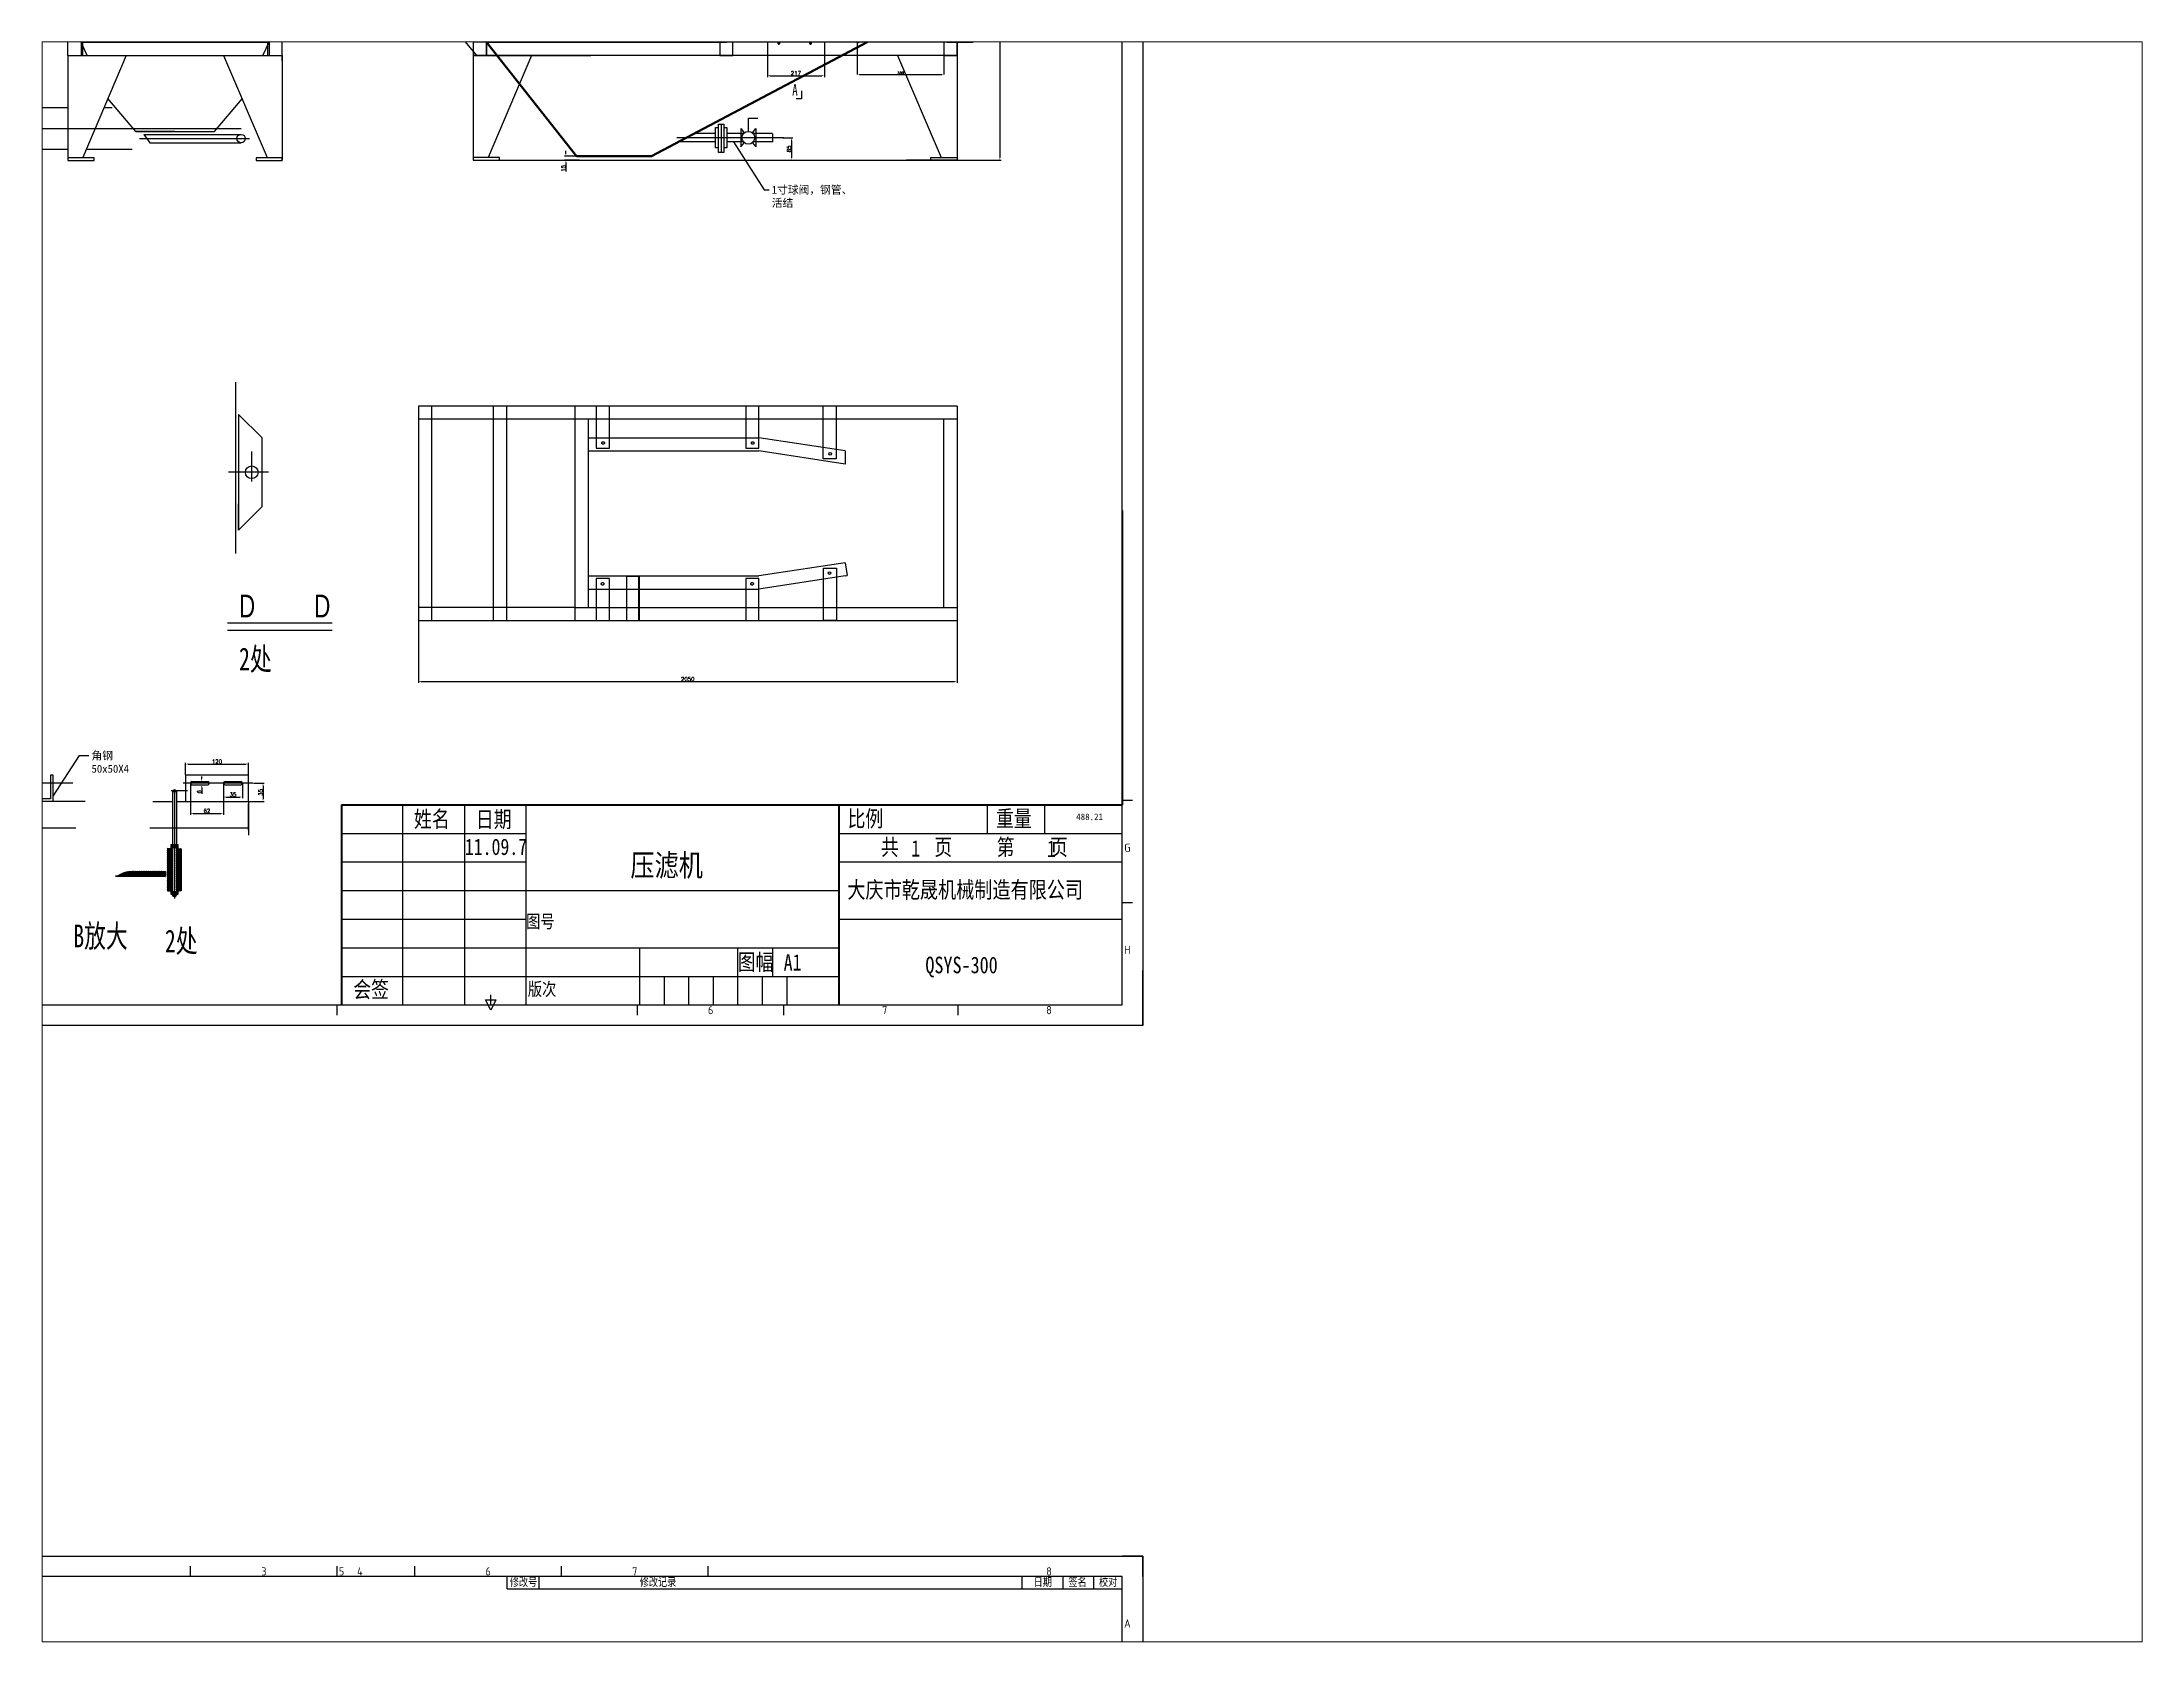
# Paper-space layout '布局1' of a CAD drawing. Header units: inches. Extents: x 1.05 to 9.45, y 0.8 to 7.2.
# The model-space entities are those that its viewports show. They can reach past a viewport. Long polylines and large blocks are cut down to what shows.
import ezdxf
from ezdxf.enums import TextEntityAlignment as Align

# ---------------------------------------------------------------- set-up
doc = ezdxf.new("R2010")
doc.units = ezdxf.units.IN
doc.header["$MEASUREMENT"] = 0
doc.linetypes.add('CENTERX2', pattern=[101.6, 63.5, -12.7, 12.7, -12.7])
doc.linetypes.add('HIDDEN2', pattern=[0.1875, 0.125, -0.0625])
doc.layers.get('0').update_dxf_attribs({"lineweight": 25})
doc.layers.get('Defpoints').update_dxf_attribs({"color": 5})
doc.layers.add('BODY', color=4, linetype='Continuous', lineweight=50)
doc.layers.add('图层2', color=3, linetype='Continuous', lineweight=40)
for name, color, linetype in [('FRAME035', 2, 'Continuous'), ('ZHU', 7, 'Continuous'), ('中心线', 1, 'CENTERX2'), ('细线', 30, 'Continuous'), ('虚线', 3, 'HIDDEN2')]:
    doc.layers.add(name, color=color, linetype=linetype)
doc.styles.add('ISOCP', font='isocp.shx')
doc.styles.get("Standard").update_dxf_attribs({"font": 'txt.shx', "bigfont": 'whgtxt.shx'})
doc.styles.add('STYLE1', font='SIMFANG.TTF', dxfattribs={"width": 0.8, "height": 4})
doc.styles.add('宋体', font='txt.shx', dxfattribs={"width": 0.7, "bigfont": 'whgtxt.shx'})
doc.dimstyles.get("Standard").update_dxf_attribs({"dimtxt": 15, "dimasz": 10, "dimexe": 5, "dimexo": 2, "dimgap": 2, "dimtad": 1, "dimdec": 0, "dimzin": 0, "dimdsep": 46, "dimtxsty": 'Standard', "dimcen": 0.09, "dimclrd": 4, "dimclre": 4, "dimclrt": 4, "dimadec": 1, "dimazin": 0, "dimtfac": 1, "dimtdec": 0, "dimtofl": 0, "dimtmove": 0, "dimatfit": 3, "dimfxl": 0, "dimtolj": 1, "dimtzin": 0, "dimarcsym": 0})
doc.dimstyles.new('副本 Standard', dxfattribs={"dimtxt": 10, "dimasz": 8, "dimexe": 0.5, "dimexo": 0.2, "dimgap": 0.5, "dimtad": 1, "dimdec": 0, "dimzin": 0, "dimdsep": 46, "dimtxsty": 'Standard', "dimcen": 0.09, "dimclrd": 4, "dimclre": 4, "dimclrt": 4, "dimadec": 0, "dimazin": 0, "dimtfac": 1, "dimtdec": 0, "dimtofl": 0, "dimtmove": 0, "dimatfit": 3, "dimfxl": 0, "dimtolj": 1, "dimtzin": 0, "dimarcsym": 0})

# ---------------------------------------------------------------- blocks, each defined once
blk = doc.blocks.new('*D67')
at = {"color": 4, "lineweight": -2, "ltscale": 0.5}
for p, q in [((-80344.3, 2541.4), (-80344.3, 2277.6)), ((-78294.3, 2541.4), (-78294.3, 2277.6)), ((-80334.3, 2282.6), (-78304.3, 2282.6))]:
    blk.add_line(p, q, dxfattribs=at)
at = {"color": 4, "ltscale": 0.5}
for points in [[(-80334.3, 2284.3), (-80334.3, 2281), (-80344.3, 2282.6)], [(-78304.3, 2284.3), (-78304.3, 2281), (-78294.3, 2282.6)]]:
    blk.add_solid(points, dxfattribs=at)
at = {"layer": 'Defpoints', "color": 0, "ltscale": 0.5}
for p in [(-80344.3, 2543.4), (-78294.3, 2543.4), (-78294.3, 2282.6)]:
    blk.add_point(p, dxfattribs=at)
at = {"color": 4, "ltscale": 0.5, "insert": (-79319.3, 2292.1), "char_height": 15, "attachment_point": 5}
blk.add_mtext('\\A1;2050', dxfattribs=at)
blk = doc.blocks.new('*D68')
at = {"color": 4, "lineweight": -2, "ltscale": 0.5}
for p, q in [((-79730.7, 4282.4), (-79788, 4282.4)), ((-79730.7, 4267.5), (-79788, 4267.5)), ((-79783, 4292.4), (-79783, 4302.4)), ((-79783, 4257.5), (-79783, 4223.5))]:
    blk.add_line(p, q, dxfattribs=at)
at = {"color": 4, "ltscale": 0.5}
for points in [[(-79784.7, 4292.4), (-79781.4, 4292.4), (-79783, 4282.4)], [(-79784.7, 4257.5), (-79781.4, 4257.5), (-79783, 4267.5)]]:
    blk.add_solid(points, dxfattribs=at)
at = {"layer": 'Defpoints', "color": 0, "ltscale": 0.5}
for p in [(-79783, 4267.5), (-79728.7, 4282.4), (-79728.7, 4267.5)]:
    blk.add_point(p, dxfattribs=at)
at = {"color": 4, "ltscale": 0.5, "insert": (-79792.5, 4235.5), "char_height": 15, "attachment_point": 5, "rotation": 90}
blk.add_mtext('\\A1;15', dxfattribs=at)
blk = doc.blocks.new('*D69')
at = {"color": 4, "lineweight": -2, "ltscale": 0.5}
for p, q in [((-78957.5, 4352.2), (-78919.4, 4352.2)), ((-78924.4, 4342.2), (-78924.4, 4277.5)), ((-78957.5, 4267.5), (-78919.4, 4267.5))]:
    blk.add_line(p, q, dxfattribs=at)
at = {"color": 4, "ltscale": 0.5}
for points in [[(-78926, 4342.2), (-78922.7, 4342.2), (-78924.4, 4352.2)], [(-78926, 4277.5), (-78922.7, 4277.5), (-78924.4, 4267.5)]]:
    blk.add_solid(points, dxfattribs=at)
at = {"layer": 'Defpoints', "color": 0, "ltscale": 0.5}
for p in [(-78959.5, 4352.2), (-78959.5, 4267.5), (-78924.4, 4267.5)]:
    blk.add_point(p, dxfattribs=at)
at = {"color": 4, "ltscale": 0.5, "insert": (-78933.9, 4309.8), "char_height": 15, "attachment_point": 5, "rotation": 90}
blk.add_mtext('\\A1;85', dxfattribs=at)
blk = doc.blocks.new('*D60')
at = {"color": 4, "lineweight": -2, "ltscale": 0.5}
for p, q in [((-78366, 5667.5), (-78126.4, 5667.5)), ((-78131.4, 5657.5), (-78131.4, 4277.5)), ((-78428.7, 4267.5), (-78126.4, 4267.5))]:
    blk.add_line(p, q, dxfattribs=at)
at = {"color": 4, "ltscale": 0.5}
for points in [[(-78133.1, 5657.5), (-78129.7, 5657.5), (-78131.4, 5667.5)], [(-78133.1, 4277.5), (-78129.7, 4277.5), (-78131.4, 4267.5)]]:
    blk.add_solid(points, dxfattribs=at)
at = {"layer": 'Defpoints', "color": 0, "ltscale": 0.5}
for p in [(-78368, 5667.5), (-78430.7, 4267.5), (-78131.4, 4267.5)]:
    blk.add_point(p, dxfattribs=at)
at = {"color": 4, "ltscale": 0.5, "insert": (-78140.9, 4967.5), "char_height": 15, "attachment_point": 5, "rotation": 90}
blk.add_mtext('\\A1;1400', dxfattribs=at)
blk = doc.blocks.new('*D84')
at = {"layer": 'BODY', "color": 4, "lineweight": -2, "ltscale": 0.5}
for p, q in [((-81015.8, -1749.7), (-81015.8, -1403)), ((-81005.8, -1408), (-79690.8, -1408)), ((-79680.8, -1902.9), (-79680.8, -1403))]:
    blk.add_line(p, q, dxfattribs=at)
at = {"layer": 'BODY', "color": 4, "ltscale": 0.5}
for points in [[(-81005.8, -1406.3), (-81005.8, -1409.7), (-81015.8, -1408)], [(-79690.8, -1406.3), (-79690.8, -1409.7), (-79680.8, -1408)]]:
    blk.add_solid(points, dxfattribs=at)
at = {"layer": 'Defpoints', "color": 0, "ltscale": 0.5}
for p in [(-79680.8, -1408), (-81015.8, -1751.7), (-79680.8, -1904.9)]:
    blk.add_point(p, dxfattribs=at)
at = {"layer": 'BODY', "color": 4, "ltscale": 0.5, "insert": (-80348.3, -1398.5), "char_height": 15, "attachment_point": 5}
blk.add_mtext('\\A1;1335', dxfattribs=at)
blk = doc.blocks.new('*D92')
at = {"color": 4, "lineweight": -2, "ltscale": 0.5}
for p, q in [((-79256.9, 4809.6), (-79256.9, 4730)), ((-78977.3, 4809.6), (-78977.3, 4730)), ((-79246.9, 4735), (-78987.3, 4735))]:
    blk.add_line(p, q, dxfattribs=at)
at = {"color": 4, "ltscale": 0.5}
for points in [[(-79246.9, 4736.6), (-79246.9, 4733.3), (-79256.9, 4735)], [(-78987.3, 4736.6), (-78987.3, 4733.3), (-78977.3, 4735)]]:
    blk.add_solid(points, dxfattribs=at)
at = {"layer": 'Defpoints', "color": 0, "ltscale": 0.5}
for p in [(-79256.9, 4811.6), (-78977.3, 4811.6), (-78977.3, 4735)]:
    blk.add_point(p, dxfattribs=at)
at = {"color": 4, "ltscale": 0.5, "insert": (-79117.1, 4744.5), "char_height": 15, "attachment_point": 5}
blk.add_mtext('\\A1;280', dxfattribs=at)
blk = doc.blocks.new('*D151')
at = {"color": 4, "lineweight": -2, "ltscale": 0.5}
for p, q in [((-79016.3, 4759.5), (-79016.3, 4583.2)), ((-78799.3, 4759.5), (-78799.3, 4583.2)), ((-79006.3, 4588.2), (-78809.3, 4588.2))]:
    blk.add_line(p, q, dxfattribs=at)
at = {"color": 4, "ltscale": 0.5}
for points in [[(-79006.3, 4589.9), (-79006.3, 4586.5), (-79016.3, 4588.2)], [(-78809.3, 4589.9), (-78809.3, 4586.5), (-78799.3, 4588.2)]]:
    blk.add_solid(points, dxfattribs=at)
at = {"layer": 'Defpoints', "color": 0, "ltscale": 0.5}
for p in [(-79016.3, 4761.5), (-78799.3, 4761.5), (-78799.3, 4588.2)]:
    blk.add_point(p, dxfattribs=at)
at = {"color": 4, "ltscale": 0.5, "insert": (-78907.8, 4597.7), "char_height": 15, "attachment_point": 5}
blk.add_mtext('\\A1;217', dxfattribs=at)
blk = doc.blocks.new('*D188')
at = {"color": 4, "lineweight": -2, "ltscale": 0.5}
for p, q in [((-81168.8, 1912), (-81168.8, 1922)), ((-81173.9, 1902), (-81163.8, 1902)), ((-81173.9, 1890), (-81163.8, 1890)), ((-81168.8, 1880), (-81168.8, 1856))]:
    blk.add_line(p, q, dxfattribs=at)
at = {"color": 4, "ltscale": 0.5}
for points in [[(-81170.5, 1912), (-81167.1, 1912), (-81168.8, 1902)], [(-81170.5, 1880), (-81167.1, 1880), (-81168.8, 1890)]]:
    blk.add_solid(points, dxfattribs=at)
at = {"layer": 'Defpoints', "color": 0, "ltscale": 0.5}
for p in [(-81175.9, 1902), (-81175.9, 1890), (-81168.8, 1890)]:
    blk.add_point(p, dxfattribs=at)
at = {"color": 4, "ltscale": 0.5, "insert": (-81178.3, 1863), "char_height": 15, "attachment_point": 5, "rotation": 90}
blk.add_mtext('\\A1;6', dxfattribs=at)
blk = doc.blocks.new('*D189')
at = {"color": 4, "lineweight": -2, "ltscale": 0.5}
for p, q in [((-81085.9, 1894), (-81085.9, 1838.4)), ((-81075.9, 1843.4), (-81023.9, 1843.4)), ((-81013.9, 1894), (-81013.9, 1838.4))]:
    blk.add_line(p, q, dxfattribs=at)
at = {"color": 4, "ltscale": 0.5}
for points in [[(-81075.9, 1845.1), (-81075.9, 1841.8), (-81085.9, 1843.4)], [(-81023.9, 1845.1), (-81023.9, 1841.8), (-81013.9, 1843.4)]]:
    blk.add_solid(points, dxfattribs=at)
at = {"layer": 'Defpoints', "color": 0, "ltscale": 0.5}
for p in [(-81085.9, 1896), (-81013.9, 1896), (-81013.9, 1843.4)]:
    blk.add_point(p, dxfattribs=at)
at = {"color": 4, "ltscale": 0.5, "insert": (-81049.9, 1852.9), "char_height": 15, "attachment_point": 5}
blk.add_mtext('\\A1;35', dxfattribs=at)
blk = doc.blocks.new('*D190')
at = {"color": 4, "lineweight": -2, "ltscale": 0.5}
for p, q in [((-81211.9, 1894), (-81211.9, 1776.1)), ((-81085.9, 1892), (-81085.9, 1776.1)), ((-81201.9, 1781.1), (-81095.9, 1781.1))]:
    blk.add_line(p, q, dxfattribs=at)
at = {"color": 4, "ltscale": 0.5}
for points in [[(-81201.9, 1782.8), (-81201.9, 1779.5), (-81211.9, 1781.1)], [(-81095.9, 1782.8), (-81095.9, 1779.5), (-81085.9, 1781.1)]]:
    blk.add_solid(points, dxfattribs=at)
at = {"layer": 'Defpoints', "color": 0, "ltscale": 0.5}
for p in [(-81211.9, 1896), (-81085.9, 1894), (-81085.9, 1781.1)]:
    blk.add_point(p, dxfattribs=at)
at = {"color": 4, "ltscale": 0.5, "insert": (-81148.9, 1790.6), "char_height": 15, "attachment_point": 5}
blk.add_mtext('\\A1;62', dxfattribs=at)
blk = doc.blocks.new('*D191')
at = {"color": 4, "lineweight": -2, "ltscale": 0.5}
for p, q in [((-81230.6, 1928.4), (-81230.6, 1973.7)), ((-81220.6, 1968.7), (-81000.9, 1968.7)), ((-80990.9, 1928.4), (-80990.9, 1973.7))]:
    blk.add_line(p, q, dxfattribs=at)
at = {"color": 4, "ltscale": 0.5}
for points in [[(-81220.6, 1970.3), (-81220.6, 1967), (-81230.6, 1968.7)], [(-81000.9, 1970.3), (-81000.9, 1967), (-80990.9, 1968.7)]]:
    blk.add_solid(points, dxfattribs=at)
at = {"layer": 'Defpoints', "color": 0, "ltscale": 0.5}
for p in [(-81230.6, 1926.4), (-80990.9, 1968.7), (-80990.9, 1926.4)]:
    blk.add_point(p, dxfattribs=at)
at = {"color": 4, "ltscale": 0.5, "insert": (-81110.8, 1978.2), "char_height": 15, "attachment_point": 5}
blk.add_mtext('\\A1;120', dxfattribs=at)
blk = doc.blocks.new('*D192')
at = {"color": 4, "lineweight": -2, "ltscale": 0.5}
for p, q in [((-80971.8, 1896), (-80930.6, 1896)), ((-80935.6, 1886), (-80935.6, 1836.4)), ((-80988.9, 1826.4), (-80930.6, 1826.4))]:
    blk.add_line(p, q, dxfattribs=at)
at = {"color": 4, "ltscale": 0.5}
for points in [[(-80937.3, 1886), (-80934, 1886), (-80935.6, 1896)], [(-80937.3, 1836.4), (-80934, 1836.4), (-80935.6, 1826.4)]]:
    blk.add_solid(points, dxfattribs=at)
at = {"layer": 'Defpoints', "color": 0, "ltscale": 0.5}
for p in [(-80973.8, 1896), (-80990.9, 1826.4), (-80935.6, 1826.4)]:
    blk.add_point(p, dxfattribs=at)
at = {"color": 4, "ltscale": 0.5, "insert": (-80945.1, 1861.2), "char_height": 15, "attachment_point": 5, "rotation": 90}
blk.add_mtext('\\A1;35', dxfattribs=at)
blk = doc.blocks.new('*D206')
at = {"color": 4, "lineweight": -2, "ltscale": 0.5}
for p, q in [((-78673.9, 4715.3), (-78673.9, 4592.7)), ((-78344.3, 4715.3), (-78344.3, 4592.7)), ((-78665.9, 4593.2), (-78352.3, 4593.2))]:
    blk.add_line(p, q, dxfattribs=at)
at = {"color": 4, "ltscale": 0.5}
for points in [[(-78665.9, 4594.5), (-78665.9, 4591.8), (-78673.9, 4593.2)], [(-78352.3, 4594.5), (-78352.3, 4591.8), (-78344.3, 4593.2)]]:
    blk.add_solid(points, dxfattribs=at)
at = {"layer": 'Defpoints', "color": 0, "ltscale": 0.5}
for p in [(-78673.9, 4715.5), (-78344.3, 4715.5), (-78344.3, 4593.2)]:
    blk.add_point(p, dxfattribs=at)
at = {"color": 4, "ltscale": 0.5, "insert": (-78509.1, 4598.7), "char_height": 10, "attachment_point": 5}
blk.add_mtext('\\A1;330', dxfattribs=at)
blk = doc.blocks.new('*D207')
at = {"color": 4, "lineweight": -2, "ltscale": 0.5}
for p, q in [((-78344.1, 4900.5), (-78233.2, 4900.5)), ((-78233.7, 4892.5), (-78233.7, 4723.5)), ((-78331.6, 4715.5), (-78233.2, 4715.5))]:
    blk.add_line(p, q, dxfattribs=at)
at = {"color": 4, "ltscale": 0.5}
for points in [[(-78235, 4892.5), (-78232.3, 4892.5), (-78233.7, 4900.5)], [(-78235, 4723.5), (-78232.3, 4723.5), (-78233.7, 4715.5)]]:
    blk.add_solid(points, dxfattribs=at)
at = {"layer": 'Defpoints', "color": 0, "ltscale": 0.5}
for p in [(-78344.3, 4900.5), (-78331.8, 4715.5), (-78233.7, 4715.5)]:
    blk.add_point(p, dxfattribs=at)
at = {"color": 4, "ltscale": 0.5, "insert": (-78239.2, 4808), "char_height": 10, "attachment_point": 5, "rotation": 90}
blk.add_mtext('\\A1;185', dxfattribs=at)

msp = doc.modelspace()

# ---------------------------------------------------------------- hatches: boundary and pattern name
at = {"layer": 'BODY', "ltscale": 0.5}
h = msp.add_hatch(dxfattribs=at)
h.set_pattern_fill('ANSI37', color=256, scale=40, style=0)
h.set_pattern_definition([(45, (103686.1073, -12527.388), (-3.5355339, 3.5355339), []), (135, (103686.1073, -12527.388), (-3.5355339, -3.5355339), [])])
h.paths.add_polyline_path([(-81298.6, 1486.3), (-81280.6, 1486.3), (-81280.6, 1646.3), (-81298.6, 1646.3)])
h.paths.add_polyline_path([(-81246.6, 1646.3), (-81264.6, 1646.3), (-81264.6, 1486.3), (-81246.6, 1486.3)])
h = msp.add_hatch(dxfattribs=at)
h.set_pattern_fill('ANSI37', color=256, scale=40, style=0)
h.set_pattern_definition([(45, (80733.3493, -9417.7486), (-3.5355339, 3.5355339), []), (135, (80733.3493, -9417.7486), (-3.5355339, -3.5355339), [])])
edge = h.paths.add_edge_path()
edge.add_line((-81306.9, 1542.3), (-81306.9, 1559.6))
edge.add_line((-81306.9, 1559.6), (-81431, 1559.6))
edge.add_spline(control_points=[(-81431, 1559.6), (-81442.1, 1558.9), (-81459.1, 1557.8), (-81478, 1548), (-81487.4, 1542.7), (-81492, 1542.3)], knot_values=[0, 0, 0, 0, 16.414144, 25.019025, 32.009278, 32.009278, 32.009278, 32.009278], degree=3, periodic=0)
edge.add_line((-81492, 1542.3), (-81306.9, 1542.3))

# ---------------------------------------------------------------- linework, layer by layer
at = {"color": 2, "linetype": 'Continuous'}
for p, q in [((-77665.4, 1051.9), (-77665.4, 6522.5)), ((-80636.5, 1813.9), (-77665.4, 1813.9)), ((-79934.3, 1051.9), (-79934.3, 1813.9)), ((-79934.3, 1487.3), (-78743.7, 1487.3)), ((-78743.7, 1378.5), (-77665.4, 1378.5)), ((-79934.3, 1269.6), (-78743.7, 1269.6)), ((-77587.7, 974.1), (-77587.7, 1183.7)), ((-84732.3, 1051.9), (-77665.4, 1051.9)), ((-77665.4, -1122.9), (-82329.3, -1122.9)), ((-80005.9, -1169.6), (-80005.9, -1122.9)), ((-80005.9, -1169.6), (-77665.4, -1169.6)), ((-79884.6, -1169.6), (-79884.6, -1122.9)), ((-78046.5, -1169.6), (-78046.5, -1122.9)), ((-77890.9, -1169.6), (-77890.9, -1122.9)), ((-77774.3, -1169.6), (-77774.3, -1122.9)), ((-77665.4, -5385.1), (-77665.4, -1122.9))]:
    msp.add_line(p, q, dxfattribs=at)
at = {"ltscale": 0.03}
for p, q in [((-78344.3, 5617.5), (-78344.3, 4715.5)), ((-78294.3, 5667.5), (-78294.3, 4665.5)), ((-80394.3, 4984.8), (-80123.5, 4665.5)), ((-78344.3, 4715.5), (-80117, 4715.5)), ((-81678.1, 4665.5), (-81678.1, 4265.5)), ((-81456.2, 4665.5), (-81621.9, 4277.5)), ((-81086.1, 4665.5), (-80920.4, 4277.5)), ((-80862.1, 4665.5), (-80862.1, 4265.5)), ((-78294.3, 4665.5), (-80135.5, 4665.5)), ((-80135.5, 4665.5), (-80135.5, 4267.5)), ((-80135.5, 4665.5), (-79688.3, 4665.5)), ((-79913.5, 4665.5), (-80079.2, 4277.5)), ((-78294.3, 4665.5), (-78658.3, 4665.5)), ((-78521, 4665.5), (-78355.2, 4277.5)), ((-78294.3, 4665.5), (-78294.3, 4267.5)), ((-81678.1, 4265.5), (-81578.1, 4265.5)), ((-80962.1, 4265.5), (-80862.1, 4265.5)), ((-80135.5, 4267.5), (-78279, 4267.5)), ((-80135.5, 4267.5), (-80035.5, 4267.5)), ((-78294.3, 4267.5), (-78486.3, 4267.5))]:
    msp.add_line(p, q, dxfattribs=at)
at = {"ltscale": 0.5}
for p, q in [((-78673.9, 4715.5), (-78344.3, 4900.5)), ((-78673.9, 4712.5), (-78344.3, 4897.5)), ((-78886, 4500.7), (-78906, 4500.7)), ((-78886, 4531.4), (-78886, 4500.7)), ((-79192, 4404), (-79192, 4296.4)), ((-79088.4, 4376.7), (-79088.4, 4426.6)), ((-79088.4, 4426.6), (-79052.1, 4426.6)), ((-81389.6, 4365.2), (-81366.8, 4333.2)), ((-79117.1, 4387), (-79117.1, 4317.3)), ((-79117.1, 4387), (-79103.9, 4371.1)), ((-79117.1, 4317.3), (-79103.9, 4333.3)), ((-79072.8, 4371.1), (-79059.6, 4387)), ((-79072.8, 4333.3), (-79059.6, 4317.3)), ((-79059.6, 4387), (-79059.6, 4317.3)), ((-78996.9, 4367.2), (-78996.9, 4335.2)), ((-81578.1, 4275.5), (-81678.1, 4275.5)), ((-81578.1, 4265.5), (-81578.1, 4275.5)), ((-80862.1, 4275.5), (-80962.1, 4275.5)), ((-80962.1, 4275.5), (-80962.1, 4265.5)), ((-80862.1, 4265.5), (-80862.1, 4275.5)), ((-80035.5, 4277.5), (-80135.5, 4277.5)), ((-80035.5, 4267.5), (-80035.5, 4277.5)), ((-78394.3, 4267.5), (-78394.3, 4277.5)), ((-78394.3, 4277.5), (-78294.3, 4277.5)), ((-81038.6, 2770.2), (-81038.6, 3421.9)), ((-81028.6, 3299.7), (-81028.6, 2858.8)), ((-81028.6, 3299.7), (-80938.6, 3209.7)), ((-80938.6, 2948.8), (-80938.6, 3209.7)), ((-81028.6, 2858.8), (-81028.6, 2958.8)), ((-80938.6, 2948.8), (-81028.6, 2858.8)), ((-81071.3, 2506), (-80672.8, 2506)), ((-81071.3, 2477.9), (-80672.8, 2477.9)), ((-81734, 1926.4), (-81744, 1926.4)), ((-81744, 1926.4), (-81744, 1836.4)), ((-81734, 1826.4), (-81734, 1926.4)), ((-80990.9, 1926.4), (-81230.6, 1926.4)), ((-81230.6, 1926.4), (-81230.6, 1826.4)), ((-80990.9, 1826.4), (-80990.9, 1926.4)), ((-81222.6, 1866.4), (-81285.3, 1866.4)), ((-81280.6, 1866.4), (-81280.6, 1469.4)), ((-81264.6, 1866.4), (-81264.6, 1469.4)), ((-81205.9, 1902), (-81145.9, 1902)), ((-81205.9, 1890), (-81145.9, 1890)), ((-81079.9, 1902), (-81019.9, 1902)), ((-81079.9, 1890), (-81019.9, 1890)), ((-81613, 1826.4), (-81887.2, 1826.4)), ((-81744, 1836.4), (-81834, 1836.4)), ((-81355.1, 1826.4), (-81280.6, 1826.4)), ((-81264.6, 1826.4), (-81026.6, 1826.4)), ((-81047.2, 1826.4), (-80990.9, 1826.4)), ((-80990.9, 1826.4), (-80990.9, 1697.8)), ((-81887.2, 1726.4), (-81647.7, 1726.4)), ((-81365.9, 1726.4), (-80990.9, 1726.4)), ((-81280.6, 1646.3), (-81298.6, 1646.3)), ((-81298.6, 1646.3), (-81298.6, 1486.3)), ((-81264.6, 1646.3), (-81246.6, 1646.3)), ((-81246.6, 1646.3), (-81246.6, 1486.3)), ((-81431, 1559.6), (-81306.9, 1559.6)), ((-81306.9, 1559.6), (-81306.9, 1542.3)), ((-81298.6, 1486.3), (-81280.6, 1486.3)), ((-81277.6, 1466.4), (-81280.6, 1469.4)), ((-81280.6, 1469.4), (-81264.6, 1469.4)), ((-81277.6, 1466.4), (-81267.6, 1466.4)), ((-81267.6, 1466.4), (-81264.6, 1469.4)), ((-81246.6, 1486.3), (-81264.6, 1486.3))]:
    msp.add_line(p, q, dxfattribs=at)
at = {"ltscale": 10}
for p, q in [((-81782, 4307.9), (-81782, 4467.9)), ((-81782, 4467.9), (-81678.1, 4467.9)), ((-81540.6, 4467.9), (-81509.7, 4467.9)), ((-81389.6, 4365.2), (-81019.2, 4365.2)), ((-81366.8, 4333.2), (-81019.2, 4333.2)), ((-79213.8, 4336.2), (-79355.6, 4336.2)), ((-79213.8, 4368.2), (-79294.9, 4368.2)), ((-79106.9, 4368.2), (-79170.1, 4368.2)), ((-79106.9, 4336.2), (-79170.1, 4336.2)), ((-78996.9, 4368.2), (-79069.8, 4368.2)), ((-78996.9, 4336.2), (-79069.8, 4336.2)), ((-81678.1, 4307.9), (-81782, 4307.9)), ((-81433.3, 4307.9), (-81608.9, 4307.9))]:
    msp.add_line(p, q, dxfattribs=at)
at = {"color": 3, "linetype": 'Continuous'}
for p, q in [((-80403.3, 1051.9), (-80403.3, 1813.9)), ((-80167.6, 1051.9), (-80167.6, 1813.9)), ((-78178.7, 1705.1), (-78178.7, 1813.9)), ((-77960.9, 1705.1), (-77960.9, 1813.9)), ((-77626.6, 1829.5), (-77665.4, 1829.5)), ((-80636.5, 1705.1), (-79934.3, 1705.1)), ((-78743.7, 1705.1), (-77665.4, 1705.1)), ((-80636.5, 1596.2), (-79934.3, 1596.2)), ((-78743.7, 1596.2), (-77665.4, 1596.2)), ((-80636.5, 1487.3), (-79934.3, 1487.3)), ((-77626.6, 1440.7), (-77665.4, 1440.7)), ((-80636.5, 1378.5), (-79934.3, 1378.5)), ((-80636.5, 1269.6), (-79934.3, 1269.6)), ((-79501.2, 1051.9), (-79501.2, 1269.6)), ((-79128, 1051.9), (-79128, 1269.6)), ((-78996.9, 1269.6), (-78996.9, 1160.7)), ((-80636.5, 1160.7), (-78743.7, 1160.7)), ((-79407.9, 1051.9), (-79407.9, 1160.7)), ((-79314.6, 1051.9), (-79314.6, 1160.7)), ((-79221.3, 1051.9), (-79221.3, 1160.7)), ((-79034.7, 1051.9), (-79034.7, 1160.7)), ((-78941.4, 1051.9), (-78941.4, 1160.7)), ((-80653.2, 1013), (-80653.2, 1051.9)), ((-80068.9, 1032.4), (-80088.3, 1071.3)), ((-80088.3, 1071.3), (-80049.4, 1071.3)), ((-80068.9, 1051.9), (-80068.9, 1090.8)), ((-80049.4, 1071.3), (-80068.9, 1032.4)), ((-79511, 1013), (-79511, 1051.9)), ((-78953, 1013), (-78953, 1051.9)), ((-78290.7, 1013), (-78290.7, 1051.9)), ((-77587.7, 974.1), (-77587.7, 1051.9)), ((-77587.7, 974.1), (-77665.4, 974.1)), ((-81211.1, -1122.9), (-81211.1, -1084.1)), ((-80653.2, -1122.9), (-80653.2, -1084.1)), ((-80357.8, -1122.9), (-80357.8, -1084.1)), ((-79799.8, -1122.9), (-79799.8, -1084.1)), ((-79241.9, -1122.9), (-79241.9, -1084.1)), ((-77587.7, -1045.2), (-77665.4, -1045.2)), ((-77587.7, -1122.9), (-77587.7, -1045.2))]:
    msp.add_line(p, q, dxfattribs=at)
msp.add_line((-81496.5, 1542.3), (-81306.9, 1542.3))
at = {"ltscale": 0.5}
for points in [[(-79201.7, 4404), (-79182.2, 4404), (-79182.2, 4296.4), (-79201.7, 4296.4)], [(-81285.5, 1662.1), (-81260.2, 1662.1), (-81260.2, 1656.3), (-81285.5, 1656.3)], [(-81285.5, 1656.3), (-81260.2, 1656.3), (-81260.2, 1650.4), (-81285.5, 1650.4)], [(-81285.5, 1483.9), (-81260.2, 1483.9), (-81260.2, 1478.1), (-81285.5, 1478.1)], [(-81285.5, 1478.1), (-81260.2, 1478.1), (-81260.2, 1472.3), (-81285.5, 1472.3)]]:
    msp.add_lwpolyline(points, close=True, dxfattribs=at)
for points in [[(-79201.7, 4314), (-79213.8, 4314), (-79213.8, 4390.8), (-79201.7, 4390.8)], [(-79182.2, 4390.8), (-79170.1, 4390.8), (-79170.1, 4314), (-79182.2, 4314)]]:
    msp.add_lwpolyline(points, dxfattribs=at)
for centre, radius in [((-81019.2, 4349.2), 16), ((-79088.4, 4352.2), 24.5), ((-80978.6, 3079.2), 24), ((-81272.6, 1866.4), 4.97)]:
    msp.add_circle(centre, radius, dxfattribs=at)
for centre, start, end in [((-81205.9, 1896), 90, 270), ((-81145.9, 1896), 270, 90), ((-81079.9, 1896), 90, 270), ((-81019.9, 1896), 270, 90)]:
    msp.add_arc(centre, 6, start, end, dxfattribs=at)
msp.add_spline([(-81431, 1559.6), (-81463.4, 1554.6), (-81479, 1547.3), (-81492, 1542.3), (-81496.5, 1542.3)], degree=3, dxfattribs=at)
at = {"layer": 'BODY', "ltscale": 2}
for p, q in [((-79742.3, 4282.4), (-80085.5, 4715.5)), ((-79457.6, 4282.4), (-78635.8, 4715.5)), ((-79457.6, 4282.4), (-79742.3, 4282.4))]:
    msp.add_line(p, q, dxfattribs=at)
at = {"layer": 'FRAME035', "color": 3}
for p, q in [((-77587.7, 6600.2), (-77587.7, 974.1)), ((-77587.7, 974.1), (-84810.1, 974.1)), ((-82407.1, -1045.2), (-77587.7, -1045.2)), ((-77587.7, -1045.2), (-77587.7, -5462.9))]:
    msp.add_line(p, q, dxfattribs=at)
at = {"layer": 'FRAME035', "ltscale": 2}
for p, q in [((-80058.7, 4665.5), (-80056, 4663.2)), ((-80344.3, 3330.7), (-80344.3, 2514.7)), ((-80294.3, 3330.7), (-80294.3, 2514.7)), ((-80058.3, 2514.7), (-80058.3, 3330.7)), ((-80008.3, 2514.7), (-80008.3, 3330.7)), ((-80990.9, 1717.3), (-80990.9, 1817.3))]:
    msp.add_line(p, q, dxfattribs=at)
at = {"layer": 'ZHU', "ltscale": 2}
for p, q in [((-80098, 4715.5), (-80344.3, 5002.9)), ((-80085.5, 4715.5), (-80085.5, 4665.5)), ((-80085.5, 4715.5), (-79172.3, 4715.5))]:
    msp.add_line(p, q, dxfattribs=at)
at = {"layer": '中心线', "ltscale": 0.04}
for p, q in [((-79719.3, 4741.2), (-79719.3, 4926.2)), ((-78908.3, 4734.2), (-78908.3, 4918.2))]:
    msp.add_line(p, q, dxfattribs=at)
at = {"layer": '中心线', "ltscale": 10}
msp.add_line((-81872.5, 4387.9), (-81019.2, 4387.9), dxfattribs=at)
at = {"layer": '中心线', "ltscale": 0.5}
for p, q in [((-81405.8, 4349.2), (-80986.6, 4349.2)), ((-78953.2, 4352.2), (-79361.1, 4352.2)), ((-80978.6, 3043.8), (-80978.6, 3158.7)), ((-80915.2, 3079.2), (-81066.7, 3079.2)), ((-81659.5, 1896), (-81784, 1896)), ((-81272.6, 1866.4), (-81272.6, 1456.7)), ((-80973.8, 1896), (-81239.1, 1896))]:
    msp.add_line(p, q, dxfattribs=at)
at = {"layer": '中心线', "ltscale": 2}
for p, q in [((-79667.6, 3330.7), (-79667.6, 3170.7)), ((-79617.6, 3170.7), (-79617.6, 3330.7)), ((-79098.3, 3330.7), (-79098.3, 3170.7)), ((-79048.3, 3170.7), (-79048.3, 3330.7)), ((-78804, 3130.7), (-78804, 3330.7)), ((-78754, 3330.7), (-78754, 3130.7)), ((-79667.6, 3170.7), (-79617.6, 3170.7)), ((-79098.3, 3170.7), (-79048.3, 3170.7)), ((-78754, 3130.7), (-78804, 3130.7)), ((-79617.2, 2674.7), (-79667.2, 2674.7)), ((-79667.2, 2674.7), (-79667.2, 2514.7)), ((-79617.2, 2514.7), (-79617.2, 2674.7)), ((-79048.3, 2674.7), (-79098.3, 2674.7)), ((-79098.3, 2674.7), (-79098.3, 2514.7)), ((-79048.3, 2514.7), (-79048.3, 2674.7)), ((-78803, 2514.7), (-78803, 2714.7)), ((-78803, 2714.7), (-78753, 2714.7)), ((-78753, 2714.7), (-78753, 2514.7)), ((-78753, 2514.7), (-78803, 2514.7))]:
    msp.add_line(p, q, dxfattribs=at)
for centre in [(-79641.4, 3190.7), (-79072.1, 3190.7), (-79643.4, 2654.7), (-79074.5, 2654.7)]:
    msp.add_circle(centre, 5, dxfattribs=at)
at = {"layer": '图层2', "ltscale": 0.5}
for p, q in [((-78975.5, 4759.5), (-78975.5, 4709.5)), ((-78970.5, 4709.5), (-78970.5, 4759.5)), ((-78854.3, 4759.5), (-78854.3, 4709.5)), ((-78849.3, 4709.5), (-78849.3, 4759.5)), ((-78975.5, 4709.5), (-78970.5, 4709.5)), ((-78854.3, 4709.5), (-78849.3, 4709.5))]:
    msp.add_line(p, q, dxfattribs=at)
at = {"layer": '图层2', "ltscale": 2}
for p, q in [((-77665.4, 2933.6), (-77665.4, 1813.9)), ((-80636.5, 1813.9), (-80636.5, 1051.9)), ((-78743.7, 1813.9), (-78743.7, 1051.9))]:
    msp.add_line(p, q, dxfattribs=at)
at = {"layer": '图层2', "ltscale": 10}
msp.add_line((-80636.5, 1813.9), (-77665.4, 1813.9), dxfattribs=at)
at = {"layer": '细线', "ltscale": 2}
for p, q in [((-81678.1, 4665.5), (-81678.1, 5177.5)), ((-80862.1, 4665.5), (-80862.1, 5022.3)), ((-80862.1, 4645.5), (-80862.1, 4811.2)), ((-81628.1, 4788.5), (-81628.1, 4665.5)), ((-81628.1, 4788.5), (-81628.1, 4665.5)), ((-81628.1, 4715.5), (-80912.1, 4715.5)), ((-81628.1, 4715.5), (-80912.1, 4715.5)), ((-81604.2, 4665.5), (-81628.1, 4715.5)), ((-81622.1, 4788.5), (-81622.1, 4665.5)), ((-80936, 4665.5), (-80912.1, 4715.5)), ((-80918.1, 4788.5), (-80918.1, 4665.5)), ((-80912.1, 4788.5), (-80912.1, 4665.5)), ((-80912.1, 4788.5), (-80912.1, 4665.5)), ((-79346.3, 4715.5), (-79346.3, 4715.5)), ((-78485.3, 4715.5), (-78485.3, 4715.5)), ((-81678.1, 4665.5), (-80862.1, 4665.5)), ((-81420.1, 4376.1), (-81526, 4502)), ((-81120.1, 4376.1), (-81015.3, 4499.8)), ((-81271.1, 4376.1), (-81421.1, 4376.1)), ((-81420.1, 4376.1), (-81120.1, 4376.1)), ((-79748.3, 3330.7), (-80344.3, 3330.7)), ((-79748.3, 3280.7), (-80344.3, 3280.7)), ((-78294.3, 3330.7), (-79748.3, 3330.7)), ((-79748.3, 3330.7), (-79748.3, 2514.7)), ((-78294.3, 3280.7), (-79748.3, 3280.7)), ((-79698.3, 3280.7), (-79698.3, 2564.7)), ((-78344.3, 2564.7), (-78344.3, 3280.7)), ((-78294.3, 3330.7), (-78294.3, 2514.7)), ((-79698.3, 3210.7), (-79048.3, 3210.7)), ((-78720.3, 3160.7), (-79048.3, 3210.7)), ((-79698.3, 3160.7), (-79048.3, 3160.7)), ((-78720.3, 3110.7), (-79048.3, 3160.7)), ((-78720.3, 3160.7), (-78720.3, 3110.7)), ((-78720.3, 2734.7), (-79048.3, 2684.7)), ((-78720.3, 2734.7), (-78712.9, 2685.8)), ((-79698.3, 2684.7), (-79048.3, 2684.7)), ((-79698.3, 2684.7), (-79048.3, 2684.7)), ((-79506.3, 2682.7), (-79552.3, 2682.7)), ((-79552.3, 2682.7), (-79552.3, 2514.7)), ((-79502.3, 2682.7), (-79506.3, 2682.7)), ((-79506.3, 2682.7), (-79506.3, 2514.7)), ((-79502.3, 2514.7), (-79502.3, 2682.7)), ((-78720.3, 2684.7), (-79048.3, 2634.7)), ((-78720.3, 2684.7), (-78712.9, 2685.8)), ((-79748.3, 2564.7), (-80344.3, 2564.7)), ((-79748.3, 2564.7), (-79048.3, 2564.7)), ((-79748.3, 2564.7), (-78294.3, 2564.7)), ((-79698.3, 2634.7), (-79048.3, 2634.7)), ((-80344.3, 2514.7), (-79748.3, 2514.7)), ((-80344.3, 2514.7), (-80058.3, 2514.7)), ((-79748.3, 2514.7), (-79048.3, 2514.7)), ((-79748.3, 2514.7), (-78294.3, 2514.7)), ((-79748.3, 2514.7), (-79552.3, 2514.7)), ((-79748.3, 2514.7), (-79552.3, 2514.7)), ((-79552.3, 2514.7), (-79502.3, 2514.7)), ((-79552.3, 2514.7), (-79502.3, 2514.7))]:
    msp.add_line(p, q, dxfattribs=at)
for centre in [(-78777.5, 3149.7), (-78779.5, 2695.7)]:
    msp.add_circle(centre, 5, dxfattribs=at)
at = {"layer": '虚线', "ltscale": 2}
for p, q in [((-80110.5, 4715.5), (-80135.5, 4715.5)), ((-80135.5, 4715.5), (-80135.5, 4665.5)), ((-80085.5, 4715.5), (-80110.5, 4715.5)), ((-80085.5, 4665.5), (-80085.5, 4715.5)), ((-79172.3, 4715.5), (-79197.3, 4715.5)), ((-79197.3, 4715.5), (-79197.3, 4665.5)), ((-79147.3, 4715.5), (-79172.3, 4715.5)), ((-79147.3, 4665.5), (-79147.3, 4715.5)), ((-78319.3, 4715.5), (-78344.3, 4715.5)), ((-78344.3, 4715.5), (-78344.3, 4665.5)), ((-78294.3, 4715.5), (-78319.3, 4715.5)), ((-78294.3, 4665.5), (-78294.3, 4715.5)), ((-80135.5, 4665.5), (-80085.5, 4665.5)), ((-79197.3, 4665.5), (-79147.3, 4665.5)), ((-78344.3, 4665.5), (-78294.3, 4665.5))]:
    msp.add_line(p, q, dxfattribs=at)

# ---------------------------------------------------------------- texts
at = {"color": 3, "linetype": 'Continuous', "style": 'STYLE1', "width": 0.8}
for s, height, p in [('姓名', 62.21, (-80360.9, 1728.6)), ('日期', 62.21, (-80125.2, 1727.6)), ('比例', 62.21, (-78711.1, 1730)), ('重量', 62.21, (-78146.1, 1730.3)), ('11.09.7', 62.21, (-80167.5, 1622.9)), ('压滤机', 84.3, (-79537.5, 1541.8)), ('1', 62.2, (-78468.5, 1617)), ('1', 62.2, (-77952.3, 1615.6)), ('大庆市乾晟机械制造有限公司', 63.228, (-78711.8, 1459)), ('图号', 49.77, (-79934.3, 1345.1)), ('图幅', 62.21, (-79128.8, 1184.2)), ('A1', 62.21, (-78954.1, 1183.1)), ('QSYS-300', 63.23, (-78414.9, 1172.6)), ('会签', 62.21, (-80592.1, 1080)), ('版次', 49.77, (-79927.8, 1087.6)), ('修改号', 31.1, (-79996.6, -1159.6)), ('修改记录', 31.1, (-79502.2, -1159.6)), ('日期', 31.1, (-78003.1, -1159.6)), ('签名', 31.1, (-77870.8, -1159.1)), ('校对', 31.1, (-77754.2, -1159.3))]:
    msp.add_text(s, height=height, dxfattribs=at).set_placement(p)
at = {"color": 2, "linetype": 'Continuous', "style": 'STYLE1', "width": 0.8}
msp.add_text('共    页     第    页', height=62.208, dxfattribs=at).set_placement((-78584.1, 1621.6))
at = {"color": 3, "linetype": 'Continuous', "style": 'ISOCP'}
for s, p in [('G', (-77646, 1650.6)), ('H', (-77646, 1261.8)), ('6', (-79232, 1032.4)), ('7', (-78569.7, 1032.4)), ('8', (-77944.4, 1032.4)), ('3', (-80932.1, -1103.5)), ('5', (-80636.7, -1103.5)), ('4', (-80566.8, -1103.5)), ('6', (-80078.8, -1103.5)), ('7', (-79520.9, -1103.5)), ('8', (-77944.4, -1103.5)), ('A', (-77646, -1301.8))]:
    msp.add_text(s, height=31.1, dxfattribs=at).set_placement(p, align=Align.MIDDLE)
at = {"ltscale": 0.5, "attachment_point": 1, "style": '宋体'}
for s, insert, char_height, width in [('{\\fNSimSun|b0|i0|c134|p49;A}', (-78921.5, 4556.3), 43.36, 387.334), ('{\\fArial|b0|i0|c0|p32;D}', (-81026.8, 2613.5), 86.72, 774.668), ('{\\fArial|b0|i0|c0|p32;D}', (-80740.6, 2613.5), 86.72, 774.668), ('{\\fSimSun|b0|i0|c134|p2;2处}', (-81026.8, 2412.1), 86.72, 774.668), ('{\\fSimSun|b0|i0|c134|p2;B放大}', (-81657.5, 1357.9), 86.72, 774.668), ('{\\fSimSun|b0|i0|c134|p2;2处}', (-81309, 1338.8), 86.72, 774.668)]:
    msp.add_mtext(s, dxfattribs=dict(at, insert=insert, char_height=char_height, width=width))
at = {"color": 4, "ltscale": 0.5, "char_height": 30, "attachment_point": 1}
for s, insert, width in [('{\\fSimSun|b0|i0|c134|p2;1寸球阀，钢管、活结}', (-78999.6, 4169.3), 306.267), ('{\\fNSimSun|b0|i0|c134|p49;角钢50x50X4}', (-81588.3, 2015.9), 163.333)]:
    msp.add_mtext(s, dxfattribs=dict(at, insert=insert, width=width))
at = {"ltscale": 2, "insert": (-77960.9, 1813.9), "char_height": 20, "width": 295.488, "attachment_point": 1}
msp.add_mtext('\\pl140;{\\fSimSun|b0|i0|c134|p2;\\C3;\\P\\pl120;\\H1.25x;488.21}', dxfattribs=at)

# ---------------------------------------------------------------- dimensions: what is measured, and where the dimension line sits
at = {"ltscale": 0.5}
for base, p1, p2, dimstyle, picture, middle in [((-78131.4, 4267.5), (-78368, 5667.5), (-78430.7, 4267.5), 'Standard', '*D60', (-78140.9, 4967.5)), ((-78233.7, 4715.5), (-78344.3, 4900.5), (-78331.8, 4715.5), '副本 Standard', '*D207', (-78239.2, 4808)), ((-78924.4, 4267.5), (-78959.5, 4352.2), (-78959.5, 4267.5), 'Standard', '*D69', (-78933.9, 4309.8)), ((-79783, 4267.5), (-79728.7, 4282.4), (-79728.7, 4267.5), 'Standard', '*D68', (-79792.5, 4235.5))]:
    dim = msp.add_linear_dim(base=base, p1=p1, p2=p2, angle=90, dimstyle=dimstyle, dxfattribs=at)
    dim.commit()
    dim.dimension.update_dxf_attribs({"geometry": picture, "text_midpoint": middle})
for base, p1, p2, dimstyle, picture, middle in [((-78977.3, 4735), (-79256.9, 4811.6), (-78977.3, 4811.6), 'Standard', '*D92', (-79117.1, 4744.5)), ((-78799.3, 4588.2), (-79016.3, 4761.5), (-78799.3, 4761.5), 'Standard', '*D151', (-78907.8, 4597.7)), ((-78344.3, 4593.2), (-78673.9, 4715.5), (-78344.3, 4715.5), '副本 Standard', '*D206', (-78509.1, 4598.7)), ((-78294.3, 2282.6), (-80344.3, 2543.4), (-78294.3, 2543.4), 'Standard', '*D67', (-79319.3, 2292.1))]:
    dim = msp.add_linear_dim(base=base, p1=p1, p2=p2, dimstyle=dimstyle, dxfattribs=at)
    dim.commit()
    dim.dimension.update_dxf_attribs({"geometry": picture, "text_midpoint": middle})
for base, p1, p2, text, picture, middle in [((-80990.9, 1968.7), (-81230.6, 1926.4), (-80990.9, 1926.4), '120', '*D191', (-81110.8, 1978.2)), ((-81085.9, 1781.1), (-81211.9, 1896), (-81085.9, 1894), '62', '*D190', (-81148.9, 1790.6)), ((-81013.9, 1843.4), (-81085.9, 1896), (-81013.9, 1896), '35', '*D189', (-81049.9, 1852.9))]:
    dim = msp.add_linear_dim(base=base, p1=p1, p2=p2, text=text, dimstyle='Standard', dxfattribs=at)
    dim.commit()
    dim.dimension.update_dxf_attribs({"geometry": picture, "text_midpoint": middle})
for base, p1, p2, text, picture, middle in [((-81168.8, 1890), (-81175.9, 1902), (-81175.9, 1890), '6', '*D188', (-81178.3, 1863)), ((-80935.6, 1826.4), (-80973.8, 1896), (-80990.9, 1826.4), '35', '*D192', (-80945.1, 1861.2))]:
    dim = msp.add_linear_dim(base=base, p1=p1, p2=p2, angle=90, text=text, dimstyle='Standard', dxfattribs=at)
    dim.commit()
    dim.dimension.update_dxf_attribs({"geometry": picture, "text_midpoint": middle})
at = {"layer": 'BODY', "ltscale": 10}
dim = msp.add_linear_dim(base=(-79680.8, -1408), p1=(-81015.8, -1751.7), p2=(-79680.8, -1904.9), dimstyle='Standard', dxfattribs=at)
dim.commit()
dim.dimension.update_dxf_attribs({"geometry": '*D84', "text_midpoint": (-80348.3, -1398.5)})

# ---------------------------------------------------------------- leaders
at = {"ltscale": 0.5, "annotation_type": 0, "has_hookline": 1, "hookline_direction": 0}
for points, text_width in [([(-79144.7, 4336.2), (-79028.2, 4154.3), (-79009.6, 4154.3)], 287.7), ([(-81734, 1846.6), (-81633.7, 2000.9), (-81598.3, 2000.9)], 230.8)]:
    msp.add_leader(points, dimstyle='Standard', override={"dimgap": 10, "dimtad": 0}, dxfattribs=dict(at, text_width=text_width))

psp = doc.layouts.new('布局1')

# ---------------------------------------------------------------- viewports
at = {"layer": '0', "ltscale": 2}
psp.add_viewport(center=(5.25, 4), size=(8.4, 6.4), view_center_point=(-77780.803, 1672.2008), view_height=6088.930951, dxfattribs=at)

doc.saveas('drawing.dxf')
